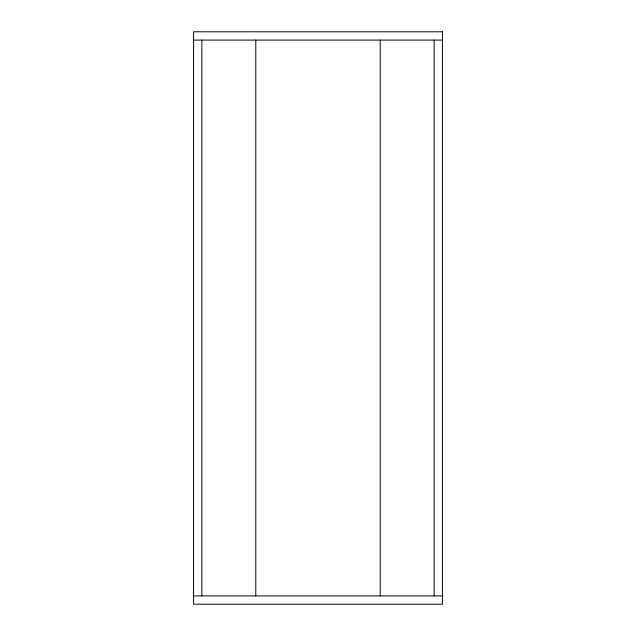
<?xml version="1.0" encoding="UTF-8"?>
<svg xmlns="http://www.w3.org/2000/svg" width="636" height="636" viewBox="0 0 636 636"><rect width="100%" height="100%" fill="white"/><g stroke="black" fill="none" stroke-linecap="round" stroke-linejoin="round"><path stroke-width="0.95" d="M193.567 40.092L442.433 40.092M193.567 595.908L442.433 595.908M434.142 40.092L434.142 595.908M380.217 40.092L380.217 595.908M255.783 40.092L255.783 595.908M201.858 40.092L201.858 595.908M442.433 31.8L193.567 31.8L193.567 604.2L442.433 604.2L442.433 31.8"/></g></svg>
